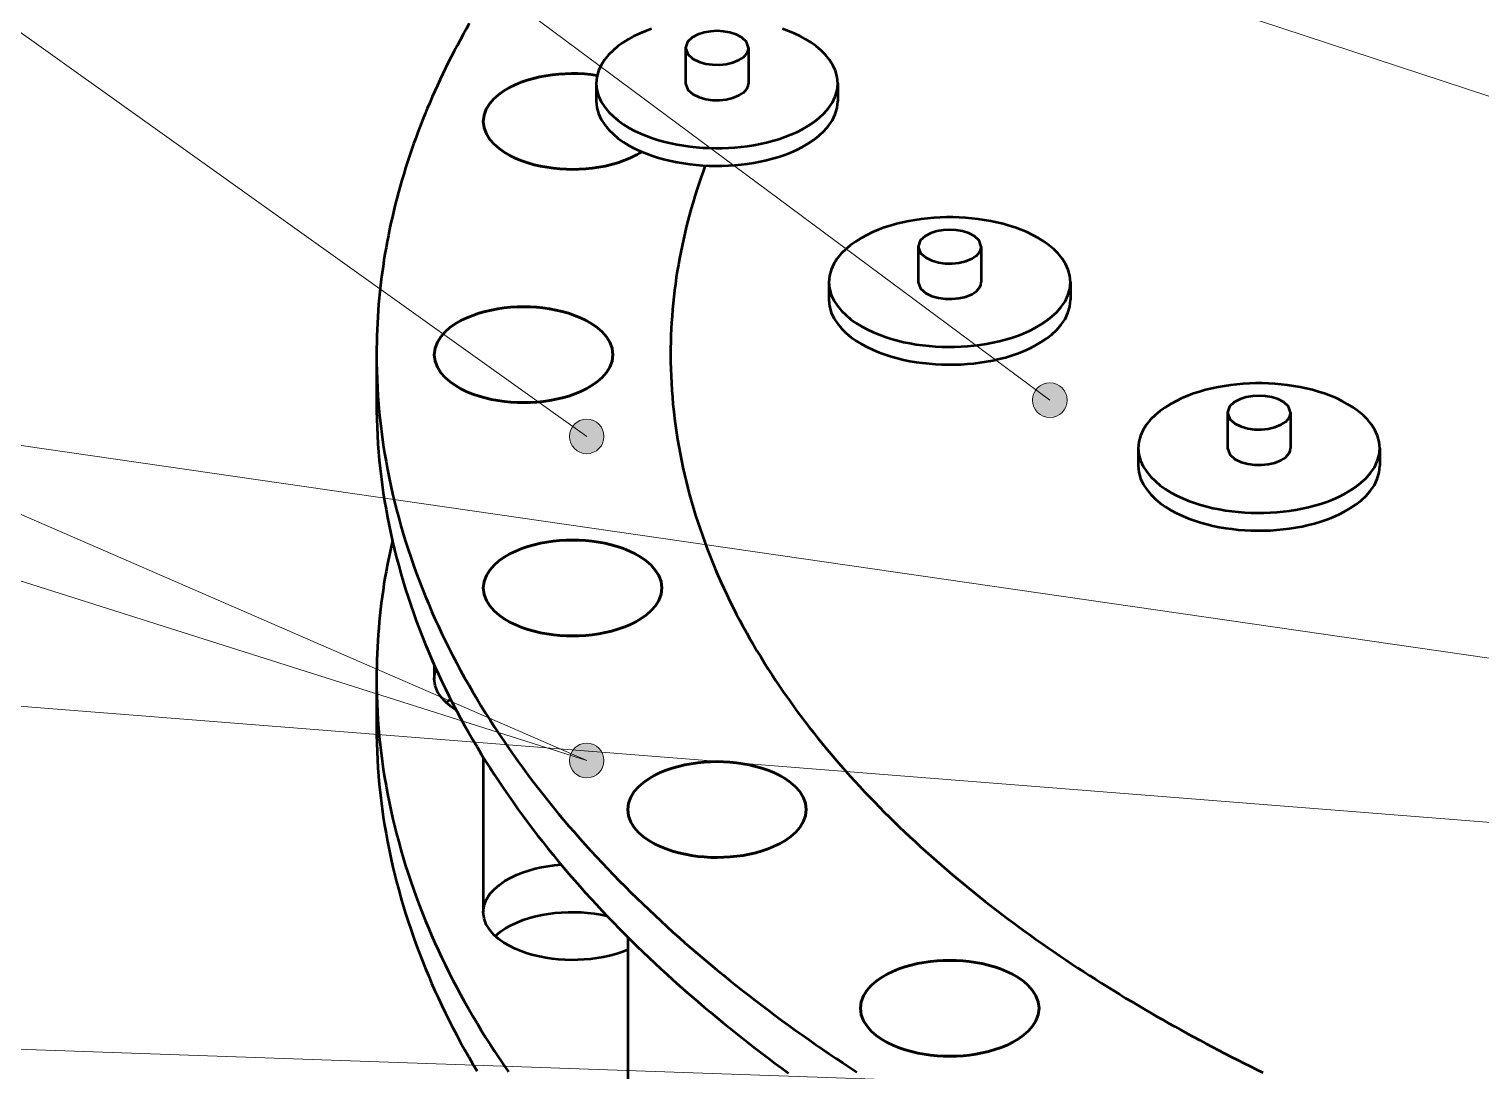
# Model space of a CAD drawing. Header units: millimetres. Extents: x 0 to 841, y 0 to 594.
# Drawn here: x 220.9 to 279.7, y 288.1 to 330.3 of the extents above; entities that cross this region are included whole.
import ezdxf

# ---------------------------------------------------------------- set-up
doc = ezdxf.new("R2010")
doc.units = ezdxf.units.MM
for name, color, linetype, lineweight in [('ACH', 7, 'CONTINUOUS', 13), ('COTA', 7, 'CONTINUOUS', 18), ('VIS', 7, 'CONTINUOUS', 50)]:
    doc.layers.add(name, color=color, linetype=linetype, lineweight=lineweight)

msp = doc.modelspace()

# ---------------------------------------------------------------- hatches: boundary and pattern name
at = {"layer": 'ACH'}
h = msp.add_hatch(color=7, dxfattribs=at)
h.dxf.hatch_style = 1
h.paths.add_polyline_path([(262.948, 315.268), (262.814, 315.679), (262.464, 315.933), (262.031, 315.933), (261.681, 315.679), (261.548, 315.268), (261.681, 314.856), (262.031, 314.602), (262.464, 314.602), (262.814, 314.856)])
h = msp.add_hatch(color=7, dxfattribs=at)
h.dxf.hatch_style = 1
h.paths.add_polyline_path([(244.204, 313.799), (244.071, 314.21), (243.721, 314.465), (243.288, 314.465), (242.938, 314.21), (242.804, 313.799), (242.938, 313.387), (243.288, 313.133), (243.721, 313.133), (244.071, 313.387)])
h = msp.add_hatch(color=7, dxfattribs=at)
h.dxf.hatch_style = 1
h.paths.add_polyline_path([(244.204, 300.676), (244.071, 301.087), (243.721, 301.342), (243.288, 301.342), (242.938, 301.087), (242.804, 300.676), (242.938, 300.264), (243.288, 300.01), (243.721, 300.01), (244.071, 300.264)])
h = msp.add_hatch(color=7, dxfattribs=at)
h.dxf.hatch_style = 1
h.paths.add_polyline_path([(244.204, 300.676), (244.071, 301.087), (243.721, 301.342), (243.288, 301.342), (242.938, 301.087), (242.804, 300.676), (242.938, 300.264), (243.288, 300.01), (243.721, 300.01), (244.071, 300.264)])

# ---------------------------------------------------------------- linework, layer by layer
at = {"layer": 'COTA'}
for p, q in [((262.248, 315.268), (73.211, 455.71)), ((243.504, 313.799), (73.256, 435.295)), ((326.01, 312.445), (73.8, 395.417)), ((243.504, 300.676), (73.668, 374.594)), ((243.504, 300.676), (73.813, 354.505)), ((327.693, 297.917), (73.959, 334.665)), ((337.851, 293.611), (73.988, 314.447)), ((355.281, 284.252), (73.998, 294.145))]:
    msp.add_line(p, q, dxfattribs=at)
for centre in [(262.248, 315.268), (243.504, 313.799), (243.504, 300.676), (243.504, 300.676)]:
    msp.add_circle(centre, 0.7, dxfattribs=at)
at = {"layer": 'VIS'}
for points in [[(238.75, 330.512), (238.624, 330.29), (238.499, 330.066), (238.377, 329.841), (238.256, 329.616), (238.136, 329.389), (238.019, 329.162), (237.904, 328.933), (237.79, 328.703), (237.679, 328.473), (237.569, 328.242), (237.461, 328.009), (237.356, 327.776), (237.252, 327.542), (237.151, 327.307), (237.051, 327.071), (236.954, 326.834), (236.858, 326.597), (236.765, 326.358), (236.674, 326.119), (236.585, 325.879), (236.499, 325.638), (236.414, 325.396), (236.332, 325.154), (236.252, 324.911), (236.175, 324.667), (236.099, 324.422), (236.026, 324.177), (235.956, 323.931), (235.887, 323.684), (235.822, 323.436), (235.758, 323.188), (235.697, 322.94), (235.639, 322.69), (235.583, 322.441), (235.529, 322.19), (235.478, 321.939), (235.429, 321.688), (235.383, 321.436), (235.34, 321.184), (235.299, 320.931), (235.261, 320.678), (235.225, 320.425), (235.192, 320.171), (235.161, 319.916), (235.133, 319.662), (235.108, 319.407), (235.085, 319.152), (235.065, 318.897), (235.048, 318.642), (235.033, 318.386), (235.021, 318.13), (235.012, 317.874), (235.005, 317.618), (235.001, 317.362), (235, 317.106)], [(246.127, 330.297), (245.887, 330.208), (245.65, 330.109), (245.418, 329.998), (245.192, 329.876), (244.974, 329.74), (244.766, 329.591), (244.569, 329.426), (244.387, 329.245), (244.225, 329.046), (244.087, 328.829), (243.981, 328.596), (243.914, 328.348), (243.891, 328.093)], [(253.666, 328.093), (253.643, 328.348), (253.575, 328.596), (253.469, 328.829), (253.332, 329.046), (253.17, 329.245), (252.988, 329.426), (252.791, 329.591), (252.582, 329.74), (252.364, 329.876), (252.139, 329.998), (251.907, 330.109), (251.67, 330.208), (251.429, 330.297)], [(250.053, 329.527), (249.97, 329.771), (249.78, 329.951), (249.548, 330.073), (249.299, 330.152), (249.04, 330.197), (248.778, 330.212), (248.517, 330.197), (248.258, 330.152), (248.008, 330.073), (247.777, 329.951), (247.587, 329.771), (247.503, 329.527)], [(247.503, 329.527), (247.597, 329.27), (247.804, 329.086), (248.054, 328.964), (248.321, 328.888), (248.597, 328.85), (248.875, 328.845), (249.152, 328.873), (249.423, 328.937), (249.68, 329.043)], [(247.503, 329.527), (247.503, 328.093)], [(249.68, 329.043), (249.772, 329.098), (249.857, 329.162), (249.933, 329.237), (249.996, 329.324), (250.038, 329.422), (250.053, 329.527)], [(250.053, 329.527), (250.053, 328.093)], [(239.319, 326.551), (239.351, 326.808), (239.442, 327.051), (239.579, 327.272), (239.749, 327.468), (239.943, 327.64), (240.155, 327.791), (240.379, 327.923), (240.612, 328.038), (240.853, 328.137), (241.098, 328.222), (241.348, 328.294), (241.601, 328.354), (241.857, 328.402), (242.114, 328.44), (242.372, 328.467), (242.632, 328.483), (242.892, 328.49), (243.152, 328.487), (243.411, 328.473), (243.67, 328.449), (243.928, 328.415)], [(243.928, 328.415), (243.67, 328.449), (243.411, 328.473), (243.152, 328.487), (242.892, 328.49), (242.632, 328.483), (242.372, 328.467), (242.114, 328.44), (241.857, 328.402), (241.601, 328.354), (241.348, 328.294), (241.098, 328.222), (240.853, 328.137), (240.612, 328.038), (240.379, 327.923), (240.155, 327.791), (239.943, 327.64), (239.749, 327.468), (239.579, 327.272), (239.442, 327.051), (239.351, 326.808), (239.319, 326.551)], [(243.891, 328.093), (243.915, 327.835), (243.983, 327.585), (244.092, 327.349), (244.232, 327.13), (244.397, 326.93), (244.582, 326.748), (244.782, 326.582), (244.994, 326.432), (245.215, 326.297), (245.444, 326.174), (245.679, 326.064), (245.919, 325.965), (246.163, 325.876), (246.411, 325.797), (246.661, 325.728), (246.913, 325.667), (247.168, 325.615), (247.424, 325.572), (247.681, 325.536), (247.939, 325.508), (248.198, 325.487), (248.458, 325.475), (248.717, 325.469), (248.977, 325.471), (249.236, 325.48), (249.495, 325.497), (249.754, 325.522), (250.012, 325.554), (250.268, 325.594), (250.523, 325.642), (250.777, 325.698), (251.028, 325.763), (251.277, 325.838), (251.523, 325.922), (251.765, 326.016), (252.002, 326.121), (252.234, 326.237)], [(243.891, 328.093), (243.891, 327.376)], [(247.503, 328.093), (247.597, 327.836), (247.804, 327.652), (248.054, 327.53), (248.321, 327.454), (248.597, 327.415), (248.875, 327.41), (249.152, 327.438), (249.423, 327.502), (249.68, 327.609)], [(249.68, 327.609), (249.772, 327.664), (249.857, 327.728), (249.933, 327.803), (249.996, 327.89), (250.038, 327.987), (250.053, 328.093)], [(252.234, 326.237), (252.471, 326.374), (252.698, 326.526), (252.914, 326.694), (253.113, 326.881), (253.292, 327.087), (253.445, 327.313), (253.564, 327.559), (253.64, 327.821), (253.666, 328.093)], [(253.666, 328.093), (253.666, 327.376)], [(243.891, 327.376), (243.915, 327.118), (243.983, 326.867), (244.092, 326.632), (244.232, 326.413), (244.397, 326.213), (244.582, 326.031), (244.782, 325.865), (244.994, 325.715), (245.215, 325.58), (245.444, 325.457), (245.679, 325.347), (245.919, 325.248), (246.163, 325.159), (246.411, 325.08), (246.661, 325.011), (246.913, 324.95), (247.168, 324.898), (247.424, 324.855), (247.681, 324.819), (247.939, 324.791), (248.198, 324.77), (248.458, 324.757), (248.717, 324.752), (248.977, 324.754), (249.236, 324.763), (249.495, 324.78), (249.754, 324.805), (250.012, 324.837), (250.268, 324.877), (250.523, 324.925), (250.777, 324.981), (251.028, 325.046), (251.277, 325.121), (251.523, 325.205), (251.765, 325.299), (252.002, 325.404), (252.234, 325.52)], [(252.234, 325.52), (252.471, 325.657), (252.698, 325.809), (252.914, 325.977), (253.113, 326.164), (253.292, 326.37), (253.445, 326.596), (253.564, 326.842), (253.64, 327.104), (253.666, 327.376)], [(245.486, 325.179), (245.25, 325.063), (245.007, 324.963), (244.759, 324.877), (244.506, 324.805), (244.25, 324.745), (243.991, 324.696), (243.731, 324.659), (243.469, 324.633), (243.206, 324.617), (242.944, 324.611), (242.681, 324.616), (242.418, 324.631), (242.156, 324.656), (241.896, 324.693), (241.637, 324.74), (241.381, 324.799), (241.127, 324.87), (240.878, 324.955), (240.635, 325.054), (240.398, 325.168), (240.17, 325.3), (239.955, 325.451), (239.758, 325.625), (239.584, 325.822), (239.445, 326.045), (239.352, 326.29), (239.319, 326.551)], [(239.319, 326.551), (239.352, 326.29), (239.445, 326.045), (239.584, 325.822), (239.758, 325.625), (239.955, 325.451), (240.17, 325.3), (240.398, 325.168), (240.635, 325.054), (240.878, 324.955), (241.127, 324.87), (241.381, 324.799), (241.637, 324.74), (241.896, 324.693), (242.156, 324.656), (242.418, 324.631), (242.681, 324.616), (242.944, 324.611), (243.206, 324.617), (243.469, 324.633), (243.731, 324.659), (243.991, 324.696), (244.25, 324.745), (244.506, 324.805), (244.759, 324.877), (245.007, 324.963), (245.25, 325.063), (245.486, 325.179)], [(245.731, 325.324), (245.691, 325.299), (245.651, 325.273), (245.61, 325.249), (245.569, 325.225), (245.528, 325.202), (245.486, 325.179)], [(245.486, 325.179), (245.528, 325.202), (245.569, 325.225), (245.61, 325.249), (245.651, 325.273), (245.691, 325.299), (245.731, 325.324)], [(248.305, 324.764), (248.216, 324.519), (248.129, 324.273), (248.045, 324.026), (247.964, 323.778), (247.885, 323.529), (247.81, 323.279), (247.737, 323.029), (247.667, 322.778), (247.6, 322.525), (247.536, 322.272), (247.475, 322.019), (247.417, 321.765), (247.361, 321.51), (247.309, 321.254), (247.26, 320.998), (247.214, 320.741), (247.171, 320.484), (247.131, 320.226), (247.094, 319.967), (247.061, 319.709), (247.03, 319.45), (247.003, 319.19), (246.979, 318.93), (246.958, 318.67), (246.94, 318.41), (246.926, 318.15), (246.915, 317.889), (246.906, 317.628), (246.902, 317.367), (246.9, 317.106)], [(248.305, 324.764), (248.216, 324.519), (248.129, 324.273), (248.045, 324.026), (247.964, 323.778), (247.885, 323.529), (247.81, 323.279), (247.737, 323.029), (247.667, 322.778), (247.6, 322.525), (247.536, 322.272), (247.475, 322.019), (247.417, 321.765), (247.361, 321.51), (247.309, 321.254), (247.26, 320.998), (247.214, 320.741), (247.171, 320.484), (247.131, 320.226), (247.094, 319.967), (247.061, 319.709), (247.03, 319.45), (247.003, 319.19), (246.979, 318.93), (246.958, 318.67), (246.94, 318.41), (246.926, 318.15), (246.915, 317.889), (246.906, 317.628), (246.902, 317.367), (246.9, 317.106)], [(263.084, 320.046), (263.061, 320.301), (262.993, 320.549), (262.887, 320.782), (262.75, 320.999), (262.588, 321.198), (262.406, 321.379), (262.209, 321.544), (262, 321.693), (261.782, 321.829), (261.557, 321.951), (261.325, 322.062), (261.088, 322.161), (260.847, 322.25), (260.603, 322.33), (260.356, 322.4), (260.107, 322.461), (259.855, 322.514), (259.603, 322.559), (259.349, 322.596), (259.093, 322.625), (258.838, 322.647), (258.581, 322.662), (258.325, 322.669), (258.068, 322.669), (257.811, 322.662), (257.555, 322.647), (257.299, 322.625), (257.044, 322.596), (256.79, 322.559), (256.537, 322.514), (256.286, 322.461), (256.036, 322.4), (255.789, 322.33), (255.545, 322.25), (255.304, 322.161), (255.068, 322.062), (254.836, 321.951), (254.61, 321.829), (254.392, 321.693), (254.183, 321.544), (253.987, 321.379), (253.805, 321.198), (253.643, 320.999), (253.505, 320.782), (253.399, 320.549), (253.332, 320.301), (253.309, 320.046)], [(259.471, 321.48), (259.387, 321.724), (259.198, 321.904), (258.966, 322.026), (258.716, 322.105), (258.458, 322.15), (258.196, 322.164), (257.934, 322.15), (257.676, 322.105), (257.426, 322.026), (257.195, 321.904), (257.005, 321.724), (256.921, 321.48)], [(256.921, 321.48), (257.015, 321.223), (257.222, 321.039), (257.471, 320.917), (257.739, 320.841), (258.015, 320.802), (258.293, 320.797), (258.57, 320.825), (258.841, 320.889), (259.098, 320.996)], [(256.921, 321.48), (256.921, 320.046)], [(259.098, 320.996), (259.19, 321.051), (259.275, 321.115), (259.351, 321.19), (259.414, 321.277), (259.456, 321.374), (259.471, 321.48)], [(259.471, 321.48), (259.471, 320.046)], [(253.309, 320.046), (253.332, 319.787), (253.401, 319.537), (253.509, 319.302), (253.649, 319.083), (253.815, 318.883), (254, 318.701), (254.2, 318.535), (254.412, 318.385), (254.633, 318.25), (254.862, 318.127), (255.097, 318.017), (255.337, 317.918), (255.581, 317.829), (255.829, 317.75), (256.079, 317.681), (256.331, 317.62), (256.586, 317.568), (256.842, 317.524), (257.099, 317.489), (257.357, 317.461), (257.616, 317.44), (257.875, 317.427), (258.135, 317.422), (258.395, 317.424), (258.654, 317.433), (258.913, 317.45), (259.172, 317.474), (259.43, 317.507), (259.686, 317.547), (259.941, 317.595), (260.195, 317.651), (260.446, 317.716), (260.695, 317.791), (260.941, 317.874), (261.183, 317.969), (261.42, 318.074), (261.652, 318.19)], [(253.309, 320.046), (253.309, 319.329)], [(256.921, 320.046), (257.015, 319.789), (257.222, 319.604), (257.471, 319.483), (257.739, 319.407), (258.015, 319.368), (258.293, 319.363), (258.57, 319.391), (258.841, 319.455), (259.098, 319.562)], [(259.098, 319.562), (259.19, 319.617), (259.275, 319.681), (259.351, 319.756), (259.414, 319.842), (259.456, 319.94), (259.471, 320.046)], [(261.652, 318.19), (261.889, 318.327), (262.116, 318.478), (262.331, 318.647), (262.531, 318.833), (262.71, 319.04), (262.863, 319.266), (262.982, 319.512), (263.057, 319.774), (263.084, 320.046)], [(263.084, 320.046), (263.084, 319.329)], [(253.309, 319.329), (253.332, 319.07), (253.401, 318.82), (253.509, 318.584), (253.649, 318.366), (253.815, 318.166), (254, 317.984), (254.2, 317.818), (254.412, 317.668), (254.633, 317.533), (254.862, 317.41), (255.097, 317.3), (255.337, 317.2), (255.581, 317.112), (255.829, 317.033), (256.079, 316.964), (256.331, 316.903), (256.586, 316.851), (256.842, 316.807), (257.099, 316.772), (257.357, 316.744), (257.616, 316.723), (257.875, 316.71), (258.135, 316.705), (258.395, 316.707), (258.654, 316.716), (258.913, 316.733), (259.172, 316.757), (259.43, 316.789), (259.686, 316.829), (259.941, 316.878), (260.195, 316.934), (260.446, 316.999), (260.695, 317.073), (260.941, 317.157), (261.183, 317.251), (261.42, 317.356), (261.652, 317.473)], [(261.652, 317.473), (261.889, 317.61), (262.116, 317.761), (262.331, 317.93), (262.531, 318.116), (262.71, 318.323), (262.863, 318.549), (262.982, 318.795), (263.057, 319.057), (263.084, 319.329)], [(237.337, 317.106), (237.37, 317.366), (237.462, 317.611), (237.601, 317.833), (237.774, 318.03), (237.971, 318.203), (238.185, 318.355), (238.412, 318.487), (238.648, 318.601), (238.891, 318.7), (239.139, 318.785), (239.391, 318.856), (239.647, 318.915), (239.905, 318.963), (240.165, 319), (240.426, 319.025), (240.688, 319.041), (240.95, 319.046), (241.212, 319.041), (241.474, 319.025), (241.735, 319), (241.995, 318.963), (242.253, 318.915), (242.509, 318.856), (242.761, 318.785), (243.009, 318.7), (243.252, 318.601), (243.488, 318.487), (243.715, 318.355), (243.929, 318.203), (244.126, 318.03), (244.299, 317.833), (244.438, 317.611), (244.53, 317.366), (244.562, 317.106)], [(244.562, 317.106), (244.53, 317.366), (244.438, 317.611), (244.299, 317.833), (244.126, 318.03), (243.929, 318.203), (243.715, 318.355), (243.488, 318.487), (243.252, 318.601), (243.009, 318.7), (242.761, 318.785), (242.509, 318.856), (242.253, 318.915), (241.995, 318.963), (241.735, 319), (241.474, 319.025), (241.212, 319.041), (240.95, 319.046), (240.688, 319.041), (240.426, 319.025), (240.165, 319), (239.905, 318.963), (239.647, 318.915), (239.391, 318.856), (239.139, 318.785), (238.891, 318.7), (238.648, 318.601), (238.412, 318.487), (238.185, 318.355), (237.971, 318.203), (237.774, 318.03), (237.601, 317.833), (237.462, 317.611), (237.37, 317.366), (237.337, 317.106)], [(235, 317.106), (235.002, 316.772), (235.009, 316.438), (235.021, 316.104), (235.036, 315.77), (235.057, 315.437), (235.082, 315.103), (235.111, 314.77), (235.145, 314.438), (235.184, 314.106), (235.227, 313.775), (235.274, 313.444), (235.326, 313.114), (235.382, 312.784), (235.443, 312.455), (235.507, 312.127), (235.576, 311.8), (235.65, 311.474), (235.727, 311.149), (235.809, 310.825), (235.895, 310.502), (235.985, 310.18), (236.079, 309.86), (236.176, 309.54), (236.278, 309.222), (236.384, 308.905), (236.494, 308.589), (236.607, 308.275), (236.724, 307.961), (236.845, 307.65), (236.969, 307.34), (237.097, 307.031), (237.229, 306.724), (237.364, 306.418), (237.503, 306.114), (237.645, 305.811), (237.79, 305.51), (237.938, 305.211), (238.09, 304.913), (238.245, 304.617), (238.403, 304.323), (238.564, 304.03), (238.728, 303.739), (238.896, 303.449), (239.066, 303.161), (239.238, 302.875), (239.414, 302.591), (239.593, 302.309), (239.774, 302.028), (239.958, 301.749), (240.144, 301.471), (240.333, 301.196), (240.525, 300.922), (240.719, 300.65), (240.915, 300.379), (241.114, 300.111), (241.316, 299.844), (241.519, 299.579), (241.725, 299.316), (241.933, 299.054), (242.143, 298.794), (242.356, 298.536), (242.57, 298.28), (242.787, 298.025), (243.005, 297.772), (243.226, 297.521), (243.448, 297.272), (243.672, 297.024), (243.899, 296.778), (244.127, 296.534), (244.357, 296.291), (244.588, 296.05), (244.822, 295.811), (245.057, 295.574), (245.294, 295.338), (245.532, 295.103), (245.772, 294.871), (246.014, 294.64), (246.257, 294.411), (246.502, 294.183), (246.748, 293.957), (246.995, 293.733), (247.244, 293.51), (247.495, 293.288), (247.747, 293.069), (248, 292.851), (248.255, 292.634), (248.511, 292.419), (248.768, 292.206), (249.026, 291.994), (249.286, 291.784), (249.547, 291.575), (249.809, 291.368), (250.073, 291.162), (250.337, 290.958), (250.603, 290.755), (250.869, 290.553), (251.137, 290.353), (251.406, 290.155), (251.676, 289.958), (251.947, 289.763), (252.219, 289.568), (252.492, 289.376), (252.767, 289.184), (253.042, 288.995), (253.318, 288.806), (253.595, 288.619), (253.872, 288.433), (254.151, 288.249), (254.431, 288.066)], [(235, 317.106), (235, 315.17)], [(243.504, 315.735), (243.268, 315.619), (243.025, 315.519), (242.777, 315.433), (242.524, 315.361), (242.268, 315.301), (242.009, 315.252), (241.749, 315.215), (241.487, 315.188), (241.225, 315.173), (240.962, 315.167), (240.699, 315.172), (240.436, 315.187), (240.174, 315.212), (239.914, 315.248), (239.655, 315.296), (239.399, 315.355), (239.146, 315.426), (238.896, 315.511), (238.653, 315.61), (238.416, 315.724), (238.189, 315.856), (237.974, 316.007), (237.776, 316.181), (237.602, 316.378), (237.463, 316.6), (237.37, 316.846), (237.337, 317.106)], [(237.337, 317.106), (237.37, 316.846), (237.463, 316.6), (237.602, 316.378), (237.776, 316.181), (237.974, 316.007), (238.189, 315.856), (238.416, 315.724), (238.653, 315.61), (238.896, 315.511), (239.146, 315.426), (239.399, 315.355), (239.655, 315.296), (239.914, 315.248), (240.174, 315.212), (240.436, 315.187), (240.699, 315.172), (240.962, 315.167), (241.225, 315.173), (241.487, 315.188), (241.749, 315.215), (242.009, 315.252), (242.268, 315.301), (242.524, 315.361), (242.777, 315.433), (243.025, 315.519), (243.268, 315.619), (243.504, 315.735)], [(237.337, 317.106), (237.337, 317.106)], [(244.562, 317.106), (244.531, 316.849), (244.44, 316.606), (244.304, 316.386), (244.134, 316.19), (243.939, 316.018), (243.728, 315.867), (243.504, 315.735)], [(243.504, 315.735), (243.728, 315.867), (243.939, 316.018), (244.134, 316.19), (244.304, 316.386), (244.44, 316.606), (244.531, 316.849), (244.562, 317.106)], [(246.9, 317.106), (246.902, 316.819), (246.908, 316.532), (246.918, 316.244), (246.931, 315.957), (246.949, 315.67), (246.97, 315.384), (246.996, 315.098), (247.025, 314.812), (247.058, 314.526), (247.095, 314.241), (247.136, 313.956), (247.18, 313.673), (247.229, 313.389), (247.281, 313.107), (247.336, 312.825), (247.396, 312.543), (247.459, 312.263), (247.525, 311.983), (247.596, 311.705), (247.669, 311.427), (247.747, 311.15), (247.828, 310.874), (247.912, 310.599), (247.999, 310.326), (248.09, 310.053), (248.184, 309.781), (248.282, 309.511), (248.383, 309.242), (248.487, 308.974), (248.594, 308.707), (248.704, 308.442), (248.817, 308.177), (248.933, 307.914), (249.052, 307.653), (249.174, 307.393), (249.299, 307.134), (249.427, 306.876), (249.558, 306.62), (249.691, 306.366), (249.827, 306.112), (249.965, 305.86), (250.106, 305.61), (250.25, 305.361), (250.396, 305.114), (250.545, 304.868), (250.696, 304.623), (250.85, 304.38), (251.006, 304.139), (251.164, 303.899), (251.324, 303.66), (251.487, 303.423), (251.651, 303.188), (251.818, 302.954), (251.987, 302.721), (252.158, 302.49), (252.331, 302.261), (252.507, 302.033), (252.684, 301.806), (252.862, 301.581), (253.043, 301.358), (253.226, 301.136), (253.41, 300.916), (253.596, 300.697), (253.784, 300.479), (253.974, 300.263), (254.165, 300.049), (254.358, 299.836), (254.553, 299.624), (254.749, 299.414), (254.947, 299.205), (255.146, 298.998), (255.347, 298.792), (255.549, 298.588), (255.753, 298.385), (255.958, 298.184), (256.164, 297.984), (256.372, 297.785), (256.581, 297.588), (256.791, 297.392), (257.003, 297.198), (257.216, 297.005), (257.43, 296.813), (257.646, 296.623), (257.862, 296.434), (258.08, 296.247), (258.299, 296.06), (258.519, 295.876), (258.74, 295.692), (258.963, 295.51), (259.186, 295.329), (259.41, 295.149), (259.636, 294.971), (259.862, 294.794), (260.09, 294.618), (260.318, 294.444), (260.548, 294.271), (260.778, 294.099), (261.009, 293.928), (261.242, 293.759), (261.475, 293.591), (261.709, 293.424), (261.944, 293.258), (262.179, 293.094), (262.416, 292.93), (262.653, 292.768), (262.891, 292.607), (263.13, 292.448), (263.37, 292.289), (263.611, 292.132), (263.852, 291.975), (264.094, 291.82), (264.337, 291.666), (264.58, 291.514), (264.824, 291.362), (265.069, 291.212), (265.315, 291.062), (265.561, 290.914), (265.808, 290.767), (266.055, 290.621), (266.304, 290.476), (266.552, 290.332), (266.802, 290.189), (267.052, 290.047), (267.302, 289.907), (267.554, 289.767), (267.806, 289.628), (268.058, 289.491), (268.311, 289.354), (268.564, 289.219), (268.818, 289.085), (269.073, 288.951), (269.328, 288.819), (269.584, 288.687), (269.84, 288.557), (270.097, 288.428), (270.354, 288.299), (270.611, 288.172), (270.87, 288.046)], [(246.9, 317.106), (246.902, 316.819), (246.908, 316.532), (246.918, 316.244), (246.931, 315.957), (246.949, 315.67), (246.97, 315.384), (246.996, 315.098), (247.025, 314.812), (247.058, 314.526), (247.095, 314.241), (247.136, 313.956), (247.18, 313.673), (247.229, 313.389), (247.281, 313.107), (247.336, 312.825), (247.396, 312.543), (247.459, 312.263), (247.525, 311.983), (247.596, 311.705), (247.669, 311.427), (247.747, 311.15), (247.828, 310.874), (247.912, 310.599), (247.999, 310.326), (248.09, 310.053), (248.184, 309.781), (248.282, 309.511), (248.383, 309.242), (248.487, 308.974), (248.594, 308.707), (248.704, 308.442), (248.817, 308.177), (248.933, 307.914), (249.052, 307.653), (249.174, 307.393), (249.299, 307.134), (249.427, 306.876), (249.558, 306.62), (249.691, 306.366), (249.827, 306.112), (249.965, 305.86), (250.106, 305.61), (250.25, 305.361), (250.396, 305.114), (250.545, 304.868), (250.696, 304.623), (250.85, 304.38), (251.006, 304.139), (251.164, 303.899), (251.324, 303.66), (251.487, 303.423), (251.651, 303.188), (251.818, 302.954), (251.987, 302.721), (252.158, 302.49), (252.331, 302.261), (252.507, 302.033), (252.684, 301.806), (252.862, 301.581), (253.043, 301.358), (253.226, 301.136), (253.41, 300.916), (253.596, 300.697), (253.784, 300.479), (253.974, 300.263), (254.165, 300.049), (254.358, 299.836), (254.553, 299.624), (254.749, 299.414), (254.947, 299.205), (255.146, 298.998), (255.347, 298.792), (255.549, 298.588), (255.753, 298.385), (255.958, 298.184), (256.164, 297.984), (256.372, 297.785), (256.581, 297.588), (256.791, 297.392), (257.003, 297.198), (257.216, 297.005), (257.43, 296.813), (257.646, 296.623), (257.862, 296.434), (258.08, 296.247), (258.299, 296.06), (258.519, 295.876), (258.74, 295.692), (258.963, 295.51), (259.186, 295.329), (259.41, 295.149), (259.636, 294.971), (259.862, 294.794), (260.09, 294.618), (260.318, 294.444), (260.548, 294.271), (260.778, 294.099), (261.009, 293.928), (261.242, 293.759), (261.475, 293.591), (261.709, 293.424), (261.944, 293.258), (262.179, 293.094), (262.416, 292.93), (262.653, 292.768), (262.891, 292.607), (263.13, 292.448), (263.37, 292.289), (263.611, 292.132), (263.852, 291.975), (264.094, 291.82), (264.337, 291.666), (264.58, 291.514), (264.824, 291.362), (265.069, 291.212), (265.315, 291.062), (265.561, 290.914), (265.808, 290.767), (266.055, 290.621), (266.304, 290.476), (266.552, 290.332), (266.802, 290.189), (267.052, 290.047), (267.302, 289.907), (267.554, 289.767), (267.806, 289.628), (268.058, 289.491), (268.311, 289.354), (268.564, 289.219), (268.818, 289.085), (269.073, 288.951), (269.328, 288.819), (269.584, 288.687), (269.84, 288.557), (270.097, 288.428), (270.354, 288.299), (270.611, 288.172), (270.87, 288.046)], [(275.601, 313.325), (275.577, 313.581), (275.51, 313.828), (275.404, 314.062), (275.267, 314.279), (275.104, 314.477), (274.923, 314.659), (274.726, 314.824), (274.517, 314.973), (274.299, 315.108), (274.073, 315.231), (273.842, 315.342), (273.605, 315.441), (273.364, 315.53), (273.12, 315.609), (272.873, 315.679), (272.624, 315.741), (272.372, 315.794), (272.12, 315.839), (271.865, 315.876), (271.61, 315.905), (271.355, 315.927), (271.098, 315.941), (270.842, 315.949), (270.585, 315.949), (270.328, 315.941), (270.072, 315.927), (269.816, 315.905), (269.561, 315.876), (269.307, 315.839), (269.054, 315.794), (268.803, 315.741), (268.553, 315.679), (268.306, 315.609), (268.062, 315.53), (267.821, 315.441), (267.585, 315.342), (267.353, 315.231), (267.127, 315.108), (266.909, 314.973), (266.7, 314.824), (266.504, 314.659), (266.322, 314.477), (266.16, 314.279), (266.022, 314.062), (265.916, 313.828), (265.849, 313.581), (265.826, 313.325)], [(235, 315.17), (235.002, 314.836), (235.009, 314.502), (235.021, 314.168), (235.036, 313.834), (235.057, 313.5), (235.082, 313.167), (235.111, 312.834), (235.145, 312.502), (235.184, 312.17), (235.227, 311.838), (235.274, 311.508), (235.326, 311.177), (235.382, 310.848), (235.443, 310.519), (235.507, 310.191), (235.576, 309.864), (235.65, 309.538), (235.727, 309.213), (235.809, 308.889), (235.895, 308.566), (235.985, 308.244), (236.079, 307.923), (236.176, 307.604), (236.278, 307.286), (236.384, 306.968), (236.494, 306.653), (236.607, 306.338), (236.724, 306.025), (236.845, 305.714), (236.969, 305.404), (237.097, 305.095), (237.229, 304.788), (237.364, 304.482), (237.503, 304.178), (237.645, 303.875), (237.79, 303.574), (237.938, 303.275), (238.09, 302.977), (238.245, 302.681), (238.403, 302.386), (238.564, 302.094), (238.728, 301.802), (238.896, 301.513), (239.066, 301.225), (239.238, 300.939), (239.414, 300.655), (239.593, 300.372), (239.774, 300.092), (239.958, 299.812), (240.144, 299.535), (240.333, 299.26), (240.525, 298.986), (240.719, 298.714), (240.915, 298.443), (241.114, 298.175), (241.316, 297.908), (241.519, 297.643), (241.725, 297.379), (241.933, 297.118), (242.143, 296.858), (242.356, 296.6), (242.57, 296.344), (242.787, 296.089), (243.005, 295.836), (243.226, 295.585), (243.448, 295.336), (243.672, 295.088), (243.899, 294.842), (244.127, 294.598), (244.357, 294.355), (244.588, 294.114), (244.822, 293.875), (245.057, 293.637), (245.294, 293.401), (245.532, 293.167), (245.772, 292.935), (246.014, 292.704), (246.257, 292.474), (246.502, 292.247), (246.748, 292.021), (246.995, 291.796), (247.244, 291.574), (247.495, 291.352), (247.747, 291.133), (248, 290.915), (248.255, 290.698), (248.511, 290.483), (248.768, 290.27), (249.026, 290.058), (249.286, 289.848), (249.547, 289.639), (249.809, 289.431), (250.073, 289.226), (250.337, 289.021), (250.603, 288.819), (250.869, 288.617), (251.137, 288.417), (251.406, 288.219), (251.676, 288.022)], [(271.988, 314.76), (271.904, 315.004), (271.715, 315.183), (271.483, 315.305), (271.233, 315.385), (270.975, 315.43), (270.713, 315.444), (270.451, 315.43), (270.193, 315.385), (269.943, 315.305), (269.712, 315.183), (269.522, 315.004), (269.438, 314.76)], [(269.438, 314.76), (269.532, 314.503), (269.738, 314.318), (269.988, 314.196), (270.256, 314.121), (270.532, 314.082), (270.81, 314.077), (271.087, 314.105), (271.358, 314.169), (271.615, 314.276)], [(269.438, 314.76), (269.438, 313.325)], [(271.615, 314.276), (271.706, 314.331), (271.792, 314.395), (271.868, 314.47), (271.931, 314.556), (271.973, 314.654), (271.988, 314.76)], [(271.988, 314.76), (271.988, 313.325)], [(265.826, 313.325), (265.849, 313.067), (265.918, 312.817), (266.026, 312.581), (266.166, 312.363), (266.332, 312.163), (266.517, 311.98), (266.717, 311.815), (266.929, 311.665), (267.15, 311.529), (267.379, 311.407), (267.614, 311.296), (267.854, 311.197), (268.098, 311.109), (268.345, 311.03), (268.596, 310.96), (268.848, 310.9), (269.103, 310.848), (269.359, 310.804), (269.616, 310.768), (269.874, 310.74), (270.133, 310.72), (270.392, 310.707), (270.652, 310.702), (270.912, 310.704), (271.171, 310.713), (271.43, 310.73), (271.689, 310.754), (271.946, 310.786), (272.203, 310.826), (272.458, 310.874), (272.712, 310.931), (272.963, 310.996), (273.212, 311.07), (273.458, 311.154), (273.7, 311.248), (273.937, 311.353), (274.169, 311.47)], [(265.826, 313.325), (265.826, 312.608)], [(269.438, 313.325), (269.532, 313.068), (269.738, 312.884), (269.988, 312.762), (270.256, 312.686), (270.532, 312.648), (270.81, 312.643), (271.087, 312.671), (271.358, 312.735), (271.615, 312.841)], [(271.615, 312.841), (271.706, 312.896), (271.792, 312.961), (271.868, 313.035), (271.931, 313.122), (271.973, 313.22), (271.988, 313.325)], [(274.169, 311.47), (274.406, 311.606), (274.633, 311.758), (274.848, 311.927), (275.048, 312.113), (275.227, 312.319), (275.38, 312.546), (275.498, 312.792), (275.574, 313.054), (275.601, 313.325)], [(275.601, 313.325), (275.601, 312.608)], [(265.826, 312.608), (265.849, 312.35), (265.918, 312.1), (266.026, 311.864), (266.166, 311.646), (266.332, 311.446), (266.517, 311.263), (266.717, 311.098), (266.929, 310.948), (267.15, 310.812), (267.379, 310.69), (267.614, 310.579), (267.854, 310.48), (268.098, 310.392), (268.345, 310.313), (268.596, 310.243), (268.848, 310.183), (269.103, 310.131), (269.359, 310.087), (269.616, 310.051), (269.874, 310.023), (270.133, 310.003), (270.392, 309.99), (270.652, 309.985), (270.912, 309.986), (271.171, 309.996), (271.43, 310.013), (271.689, 310.037), (271.946, 310.069), (272.203, 310.109), (272.458, 310.157), (272.712, 310.214), (272.963, 310.279), (273.212, 310.353), (273.458, 310.437), (273.7, 310.531), (273.937, 310.636), (274.169, 310.753)], [(274.169, 310.753), (274.406, 310.889), (274.633, 311.041), (274.848, 311.21), (275.048, 311.396), (275.227, 311.602), (275.38, 311.829), (275.498, 312.075), (275.574, 312.337), (275.601, 312.608)], [(235.641, 309.577), (235.585, 309.327), (235.531, 309.076), (235.48, 308.825), (235.431, 308.573), (235.385, 308.321), (235.341, 308.068), (235.3, 307.815), (235.262, 307.561), (235.226, 307.307), (235.192, 307.053), (235.162, 306.798), (235.134, 306.543), (235.108, 306.288), (235.086, 306.033), (235.066, 305.777), (235.048, 305.521), (235.034, 305.265), (235.021, 305.009), (235.012, 304.753), (235.005, 304.496), (235.001, 304.24), (235, 303.983)], [(239.319, 307.662), (239.352, 307.922), (239.444, 308.167), (239.583, 308.389), (239.756, 308.586), (239.953, 308.759), (240.167, 308.911), (240.394, 309.042), (240.63, 309.157), (240.873, 309.256), (241.121, 309.341), (241.373, 309.412), (241.629, 309.471), (241.887, 309.519), (242.147, 309.555), (242.408, 309.581), (242.67, 309.597), (242.932, 309.602), (243.194, 309.597), (243.456, 309.581), (243.717, 309.555), (243.977, 309.519), (244.235, 309.471), (244.491, 309.412), (244.743, 309.341), (244.991, 309.256), (245.234, 309.157), (245.47, 309.042), (245.697, 308.911), (245.911, 308.759), (246.108, 308.586), (246.281, 308.389), (246.42, 308.167), (246.512, 307.922), (246.544, 307.662)], [(246.544, 307.662), (246.512, 307.922), (246.42, 308.167), (246.281, 308.389), (246.108, 308.586), (245.911, 308.759), (245.697, 308.911), (245.47, 309.042), (245.234, 309.157), (244.991, 309.256), (244.743, 309.341), (244.491, 309.412), (244.235, 309.471), (243.977, 309.519), (243.717, 309.555), (243.456, 309.581), (243.194, 309.597), (242.932, 309.602), (242.67, 309.597), (242.408, 309.581), (242.147, 309.555), (241.887, 309.519), (241.629, 309.471), (241.373, 309.412), (241.121, 309.341), (240.873, 309.256), (240.63, 309.157), (240.394, 309.042), (240.167, 308.911), (239.953, 308.759), (239.756, 308.586), (239.583, 308.389), (239.444, 308.167), (239.352, 307.922), (239.319, 307.662)], [(245.486, 306.291), (245.25, 306.175), (245.007, 306.075), (244.759, 305.989), (244.506, 305.916), (244.25, 305.856), (243.991, 305.808), (243.731, 305.771), (243.469, 305.744), (243.206, 305.728), (242.944, 305.723), (242.681, 305.727), (242.418, 305.743), (242.156, 305.768), (241.896, 305.804), (241.637, 305.852), (241.381, 305.911), (241.127, 305.982), (240.878, 306.067), (240.635, 306.165), (240.398, 306.28), (240.17, 306.412), (239.955, 306.563), (239.758, 306.736), (239.584, 306.934), (239.445, 307.156), (239.352, 307.402), (239.319, 307.662)], [(239.319, 307.662), (239.352, 307.402), (239.445, 307.156), (239.584, 306.934), (239.758, 306.736), (239.955, 306.563), (240.17, 306.412), (240.398, 306.28), (240.635, 306.165), (240.878, 306.067), (241.127, 305.982), (241.381, 305.911), (241.637, 305.852), (241.896, 305.804), (242.156, 305.768), (242.418, 305.743), (242.681, 305.727), (242.944, 305.723), (243.206, 305.728), (243.469, 305.744), (243.731, 305.771), (243.991, 305.808), (244.25, 305.856), (244.506, 305.916), (244.759, 305.989), (245.007, 306.075), (245.25, 306.175), (245.486, 306.291)], [(246.544, 307.662), (246.513, 307.405), (246.422, 307.162), (246.286, 306.942), (246.116, 306.746), (245.921, 306.573), (245.71, 306.423), (245.486, 306.291)], [(245.486, 306.291), (245.71, 306.423), (245.921, 306.573), (246.116, 306.746), (246.286, 306.942), (246.422, 307.162), (246.513, 307.405), (246.544, 307.662)], [(237.337, 304.541), (237.337, 303.983)], [(237.337, 303.983), (237.34, 304.05), (237.346, 304.117), (237.357, 304.183), (237.371, 304.248), (237.39, 304.313), (237.412, 304.376)], [(235, 303.983), (235.002, 303.649), (235.009, 303.315), (235.021, 302.981), (235.036, 302.647), (235.057, 302.314), (235.082, 301.98), (235.111, 301.648), (235.145, 301.315), (235.184, 300.983), (235.227, 300.652), (235.274, 300.321), (235.326, 299.991), (235.382, 299.661), (235.443, 299.332), (235.507, 299.005), (235.576, 298.678), (235.65, 298.351), (235.727, 298.026), (235.809, 297.702), (235.895, 297.379), (235.985, 297.057), (236.079, 296.737), (236.176, 296.417), (236.278, 296.099), (236.384, 295.782), (236.494, 295.466), (236.607, 295.152), (236.724, 294.839), (236.845, 294.527), (236.969, 294.217), (237.097, 293.908), (237.229, 293.601), (237.364, 293.295), (237.503, 292.991), (237.645, 292.688), (237.79, 292.387), (237.938, 292.088), (238.09, 291.79), (238.245, 291.494), (238.403, 291.2), (238.564, 290.907), (238.728, 290.616), (238.896, 290.326), (239.066, 290.039), (239.238, 289.752), (239.414, 289.468), (239.593, 289.186), (239.774, 288.905), (239.958, 288.626), (240.144, 288.348), (240.333, 288.073)], [(235, 303.983), (235, 302.047)], [(238.232, 302.706), (238.007, 302.859), (237.8, 303.034), (237.618, 303.235), (237.47, 303.462), (237.372, 303.715), (237.337, 303.983)], [(237.82, 303.015), (237.848, 303.041), (237.876, 303.066), (237.905, 303.091), (237.935, 303.116), (237.965, 303.14), (237.995, 303.163)], [(235, 302.047), (235.002, 301.713), (235.009, 301.379), (235.021, 301.045), (235.036, 300.711), (235.057, 300.378), (235.082, 300.044), (235.111, 299.711), (235.145, 299.379), (235.184, 299.047), (235.227, 298.715), (235.274, 298.385), (235.326, 298.054), (235.382, 297.725), (235.443, 297.396), (235.507, 297.068), (235.576, 296.741), (235.65, 296.415), (235.727, 296.09), (235.809, 295.766), (235.895, 295.443), (235.985, 295.121), (236.079, 294.8), (236.176, 294.481), (236.278, 294.163), (236.384, 293.846), (236.494, 293.53), (236.607, 293.215), (236.724, 292.902), (236.845, 292.591), (236.969, 292.281), (237.097, 291.972), (237.229, 291.665), (237.364, 291.359), (237.503, 291.055), (237.645, 290.752), (237.79, 290.451), (237.938, 290.152), (238.09, 289.854), (238.245, 289.558), (238.403, 289.263), (238.564, 288.971), (238.728, 288.679), (238.896, 288.39), (239.066, 288.102)], [(239.319, 300.807), (239.319, 294.539)], [(245.166, 298.692), (245.198, 298.951), (245.29, 299.197), (245.429, 299.419), (245.602, 299.616), (245.799, 299.789), (246.013, 299.94), (246.24, 300.072), (246.476, 300.186), (246.719, 300.285), (246.967, 300.37), (247.22, 300.441), (247.475, 300.501), (247.733, 300.548), (247.993, 300.585), (248.254, 300.611), (248.516, 300.626), (248.778, 300.631), (249.041, 300.626), (249.303, 300.611), (249.564, 300.585), (249.823, 300.548), (250.081, 300.501), (250.337, 300.441), (250.589, 300.37), (250.838, 300.285), (251.081, 300.186), (251.317, 300.072), (251.543, 299.94), (251.758, 299.789), (251.955, 299.616), (252.128, 299.419), (252.266, 299.197), (252.358, 298.951), (252.391, 298.692)], [(252.391, 298.692), (252.358, 298.951), (252.266, 299.197), (252.128, 299.419), (251.955, 299.616), (251.758, 299.789), (251.543, 299.94), (251.317, 300.072), (251.081, 300.186), (250.838, 300.285), (250.589, 300.37), (250.337, 300.441), (250.081, 300.501), (249.823, 300.548), (249.564, 300.585), (249.303, 300.611), (249.041, 300.626), (248.778, 300.631), (248.516, 300.626), (248.254, 300.611), (247.993, 300.585), (247.733, 300.548), (247.475, 300.501), (247.22, 300.441), (246.967, 300.37), (246.719, 300.285), (246.476, 300.186), (246.24, 300.072), (246.013, 299.94), (245.799, 299.789), (245.602, 299.616), (245.429, 299.419), (245.29, 299.197), (245.198, 298.951), (245.166, 298.692)], [(251.333, 297.32), (251.097, 297.204), (250.854, 297.104), (250.605, 297.018), (250.352, 296.946), (250.096, 296.886), (249.838, 296.837), (249.577, 296.8), (249.315, 296.774), (249.053, 296.758), (248.79, 296.752), (248.527, 296.757), (248.264, 296.772), (248.003, 296.797), (247.742, 296.834), (247.483, 296.881), (247.227, 296.94), (246.974, 297.012), (246.725, 297.096), (246.481, 297.195), (246.244, 297.309), (246.017, 297.441), (245.802, 297.593), (245.604, 297.766), (245.431, 297.963), (245.291, 298.186), (245.199, 298.431), (245.166, 298.692)], [(245.166, 298.692), (245.199, 298.431), (245.291, 298.186), (245.431, 297.963), (245.604, 297.766), (245.802, 297.593), (246.017, 297.441), (246.244, 297.309), (246.481, 297.195), (246.725, 297.096), (246.974, 297.012), (247.227, 296.94), (247.483, 296.881), (247.742, 296.834), (248.003, 296.797), (248.264, 296.772), (248.527, 296.757), (248.79, 296.752), (249.053, 296.758), (249.315, 296.774), (249.577, 296.8), (249.838, 296.837), (250.096, 296.886), (250.352, 296.946), (250.605, 297.018), (250.854, 297.104), (251.097, 297.204), (251.333, 297.32)], [(252.391, 298.692), (252.359, 298.435), (252.269, 298.192), (252.132, 297.971), (251.962, 297.775), (251.768, 297.603), (251.557, 297.452), (251.333, 297.32)], [(251.333, 297.32), (251.557, 297.452), (251.768, 297.603), (251.962, 297.775), (252.132, 297.971), (252.269, 298.192), (252.359, 298.435), (252.391, 298.692)], [(239.319, 294.539), (239.353, 294.803), (239.448, 295.052), (239.59, 295.276), (239.768, 295.475), (239.969, 295.649), (240.188, 295.801), (240.419, 295.933), (240.66, 296.047), (240.908, 296.146), (241.161, 296.23), (241.418, 296.3), (241.678, 296.358), (241.94, 296.404), (242.204, 296.439), (242.47, 296.463)], [(245.166, 293.015), (244.924, 292.921), (244.677, 292.841), (244.427, 292.774), (244.173, 292.718), (243.918, 292.673), (243.66, 292.64), (243.402, 292.616), (243.143, 292.603), (242.883, 292.6), (242.624, 292.607), (242.365, 292.624), (242.107, 292.651), (241.85, 292.689), (241.595, 292.737), (241.343, 292.798), (241.094, 292.87), (240.849, 292.955), (240.609, 293.054), (240.376, 293.169), (240.153, 293.3), (239.942, 293.451), (239.748, 293.623), (239.578, 293.819), (239.441, 294.04), (239.351, 294.282), (239.319, 294.539)], [(239.802, 293.571), (240.004, 293.74), (240.223, 293.886), (240.454, 294.014), (240.693, 294.125), (240.938, 294.221), (241.189, 294.302), (241.444, 294.37), (241.701, 294.427), (241.961, 294.471), (242.223, 294.505), (242.485, 294.528), (242.749, 294.54), (243.012, 294.542), (243.276, 294.534), (243.539, 294.515), (243.801, 294.486), (244.061, 294.446), (244.32, 294.394)], [(245.166, 293.528), (245.166, 285.569)], [(254.584, 290.645), (254.616, 290.904), (254.708, 291.149), (254.847, 291.372), (255.02, 291.569), (255.217, 291.742), (255.431, 291.893), (255.658, 292.025), (255.894, 292.139), (256.137, 292.238), (256.385, 292.323), (256.638, 292.394), (256.893, 292.454), (257.151, 292.501), (257.411, 292.538), (257.672, 292.564), (257.934, 292.579), (258.196, 292.584), (258.459, 292.579), (258.72, 292.564), (258.981, 292.538), (259.241, 292.501), (259.499, 292.454), (259.755, 292.394), (260.007, 292.323), (260.255, 292.238), (260.498, 292.139), (260.734, 292.025), (260.961, 291.893), (261.175, 291.742), (261.372, 291.569), (261.545, 291.372), (261.684, 291.149), (261.776, 290.904), (261.809, 290.645)], [(261.809, 290.645), (261.776, 290.904), (261.684, 291.149), (261.545, 291.372), (261.372, 291.569), (261.175, 291.742), (260.961, 291.893), (260.734, 292.025), (260.498, 292.139), (260.255, 292.238), (260.007, 292.323), (259.755, 292.394), (259.499, 292.454), (259.241, 292.501), (258.981, 292.538), (258.72, 292.564), (258.459, 292.579), (258.196, 292.584), (257.934, 292.579), (257.672, 292.564), (257.411, 292.538), (257.151, 292.501), (256.893, 292.454), (256.638, 292.394), (256.385, 292.323), (256.137, 292.238), (255.894, 292.139), (255.658, 292.025), (255.431, 291.893), (255.217, 291.742), (255.02, 291.569), (254.847, 291.372), (254.708, 291.149), (254.616, 290.904), (254.584, 290.645)], [(260.751, 289.273), (260.515, 289.157), (260.271, 289.057), (260.023, 288.971), (259.77, 288.899), (259.514, 288.839), (259.255, 288.79), (258.995, 288.753), (258.733, 288.727), (258.471, 288.711), (258.208, 288.705), (257.945, 288.71), (257.682, 288.725), (257.42, 288.75), (257.16, 288.787), (256.901, 288.834), (256.645, 288.893), (256.392, 288.964), (256.143, 289.049), (255.899, 289.148), (255.662, 289.262), (255.435, 289.394), (255.22, 289.545), (255.022, 289.719), (254.848, 289.916), (254.709, 290.139), (254.616, 290.384), (254.584, 290.645)], [(254.584, 290.645), (254.616, 290.384), (254.709, 290.139), (254.848, 289.916), (255.022, 289.719), (255.22, 289.545), (255.435, 289.394), (255.662, 289.262), (255.899, 289.148), (256.143, 289.049), (256.392, 288.964), (256.645, 288.893), (256.901, 288.834), (257.16, 288.787), (257.42, 288.75), (257.682, 288.725), (257.945, 288.71), (258.208, 288.705), (258.471, 288.711), (258.733, 288.727), (258.995, 288.753), (259.255, 288.79), (259.514, 288.839), (259.77, 288.899), (260.023, 288.971), (260.271, 289.057), (260.515, 289.157), (260.751, 289.273)], [(261.809, 290.645), (261.777, 290.387), (261.687, 290.144), (261.55, 289.924), (261.38, 289.728), (261.186, 289.556), (260.974, 289.405), (260.751, 289.273)], [(260.751, 289.273), (260.974, 289.405), (261.186, 289.556), (261.38, 289.728), (261.55, 289.924), (261.687, 290.144), (261.777, 290.387), (261.809, 290.645)], [(261.809, 290.645), (261.809, 290.645)]]:
    msp.add_lwpolyline(points, dxfattribs=at)

doc.saveas('drawing.dxf')
